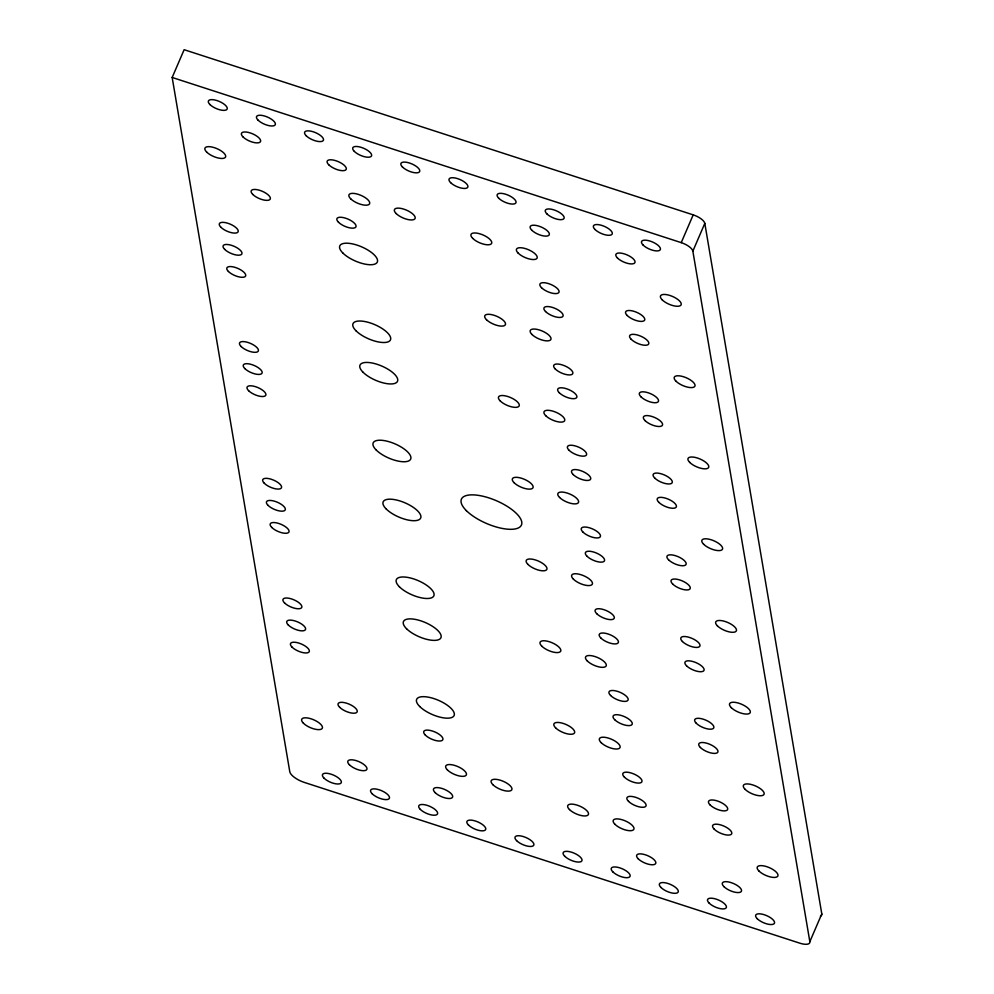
<?xml version="1.0" encoding="UTF-8"?>
<svg xmlns="http://www.w3.org/2000/svg" width="994" height="994" viewBox="0 0 994 994"><rect width="100%" height="100%" fill="white"/><g stroke="black" fill="none" stroke-linecap="round" stroke-linejoin="round"><path stroke-width="1.49" d="M172.173 77.47L184.138 49.7L693.203 214.866A11.605 4.398 23.3 0 1 704.808 223.377L821.789 913.908L809.837 941.678A11.605 4.398 23.3 0 1 799.921 943.207L304.475 782.464A14.674 5.566 23.3 0 1 289.776 771.692L172.173 77.47L681.238 242.635A11.605 4.398 23.3 0 1 692.855 251.147L809.837 941.678M681.238 242.635L693.203 214.866M692.855 251.147L704.808 223.377M821.789 913.908A11.605 4.398 23.3 0 1 820.448 916.108M356.076 330.853A20.427 7.753 23.3 0 0 388.89 341.501A20.427 7.753 23.3 0 0 370.24 322.926A20.427 7.753 23.3 0 0 356.076 330.853M492.912 784.713A11.232 4.262 23.3 0 0 510.966 790.565A11.232 4.262 23.3 0 0 500.703 780.34A11.232 4.262 23.3 0 0 492.912 784.713M447.437 769.952A11.232 4.262 23.3 0 0 465.478 775.805A11.232 4.262 23.3 0 0 455.227 765.591A11.232 4.262 23.3 0 0 447.437 769.952M386.256 509.04A20.427 7.753 23.3 0 0 419.083 519.688A20.427 7.753 23.3 0 0 400.42 501.1A20.427 7.753 23.3 0 0 386.256 509.04M288.31 625.027A10.213 3.877 23.3 0 0 304.711 630.358A10.213 3.877 23.3 0 0 295.392 621.064A10.213 3.877 23.3 0 0 288.31 625.027M338.482 222.246A10.375 3.939 23.3 0 0 355.156 227.663A10.375 3.939 23.3 0 0 345.676 218.22A10.375 3.939 23.3 0 0 338.482 222.246M284.557 602.936A10.213 3.877 23.3 0 0 300.971 608.253A10.213 3.877 23.3 0 0 291.64 598.96A10.213 3.877 23.3 0 0 284.557 602.936M531.765 230.198A10.375 3.939 23.3 0 0 548.439 235.615A10.375 3.939 23.3 0 0 538.959 226.172A10.375 3.939 23.3 0 0 531.765 230.198M303.418 723.222A11.232 4.262 23.3 0 0 321.46 729.087A11.232 4.262 23.3 0 0 311.209 718.861A11.232 4.262 23.3 0 0 303.418 723.222M500.243 400.955A11.232 4.262 23.3 0 0 518.296 406.807A11.232 4.262 23.3 0 0 508.033 396.581A11.232 4.262 23.3 0 0 500.243 400.955M342.893 253.06A20.427 7.753 23.3 0 0 375.72 263.708A20.427 7.753 23.3 0 0 357.057 245.12A20.427 7.753 23.3 0 0 342.893 253.06M689.749 462.434A11.232 4.262 23.3 0 0 707.79 468.286A11.232 4.262 23.3 0 0 697.539 458.06A11.232 4.262 23.3 0 0 689.749 462.434M628.531 801.375A10.375 3.939 23.3 0 0 645.205 806.78A10.375 3.939 23.3 0 0 635.725 797.337A10.375 3.939 23.3 0 0 628.531 801.375M545.731 415.703A11.232 4.262 23.3 0 0 563.772 421.568A11.232 4.262 23.3 0 0 553.521 411.342A11.232 4.262 23.3 0 0 545.731 415.703M638.26 858.853A10.375 3.939 23.3 0 0 654.934 864.258A10.375 3.939 23.3 0 0 645.466 854.828A10.375 3.939 23.3 0 0 638.26 858.853M486.488 319.708A11.232 4.262 23.3 0 0 504.53 325.56A11.232 4.262 23.3 0 0 494.279 315.346A11.232 4.262 23.3 0 0 486.488 319.708M714.214 829.17A10.375 3.939 23.3 0 0 730.888 834.587A10.375 3.939 23.3 0 0 721.42 825.144A10.375 3.939 23.3 0 0 714.214 829.17M682.431 641.515A10.375 3.939 23.3 0 0 699.105 646.92A10.375 3.939 23.3 0 0 689.625 637.477A10.375 3.939 23.3 0 0 682.431 641.515M700.385 747.488A10.375 3.939 23.3 0 0 717.059 752.905A10.375 3.939 23.3 0 0 707.579 743.462A10.375 3.939 23.3 0 0 700.385 747.488M624.431 777.171A10.375 3.939 23.3 0 0 641.105 782.576A10.375 3.939 23.3 0 0 631.625 773.133A10.375 3.939 23.3 0 0 624.431 777.171M675.982 381.187A11.232 4.262 23.3 0 0 694.036 387.051A11.232 4.262 23.3 0 0 683.773 376.825A11.232 4.262 23.3 0 0 675.982 381.187M531.964 334.469A11.232 4.262 23.3 0 0 550.017 340.321A11.232 4.262 23.3 0 0 539.754 330.095A11.232 4.262 23.3 0 0 531.964 334.469M396.146 213.536A11.232 4.262 23.3 0 0 414.2 219.401A11.232 4.262 23.3 0 0 403.937 209.175A11.232 4.262 23.3 0 0 396.146 213.536M723.955 886.66A10.375 3.939 23.3 0 0 740.629 892.065A10.375 3.939 23.3 0 0 731.149 882.622A10.375 3.939 23.3 0 0 723.955 886.66M339.675 707.306A10.375 3.939 23.3 0 0 356.349 712.71A10.375 3.939 23.3 0 0 346.869 703.28A10.375 3.939 23.3 0 0 339.675 707.306M472.709 238.374A11.232 4.262 23.3 0 0 490.763 244.238A11.232 4.262 23.3 0 0 480.5 234.012A11.232 4.262 23.3 0 0 472.709 238.374M349.416 764.784A10.375 3.939 23.3 0 0 366.078 770.188A10.375 3.939 23.3 0 0 356.61 760.758A10.375 3.939 23.3 0 0 349.416 764.784M662.203 299.853A11.232 4.262 23.3 0 0 680.256 305.717A11.232 4.262 23.3 0 0 669.993 295.491A11.232 4.262 23.3 0 0 662.203 299.853M425.357 735.113A10.375 3.939 23.3 0 0 442.032 740.518A10.375 3.939 23.3 0 0 432.564 731.075A10.375 3.939 23.3 0 0 425.357 735.113M518.185 253.135A11.232 4.262 23.3 0 0 536.238 258.987A11.232 4.262 23.3 0 0 525.975 248.773A11.232 4.262 23.3 0 0 518.185 253.135M696.285 723.284A10.375 3.939 23.3 0 0 712.959 728.701A10.375 3.939 23.3 0 0 703.479 719.258A10.375 3.939 23.3 0 0 696.285 723.284M686.543 665.806A10.375 3.939 23.3 0 0 703.218 671.211A10.375 3.939 23.3 0 0 693.737 661.78A10.375 3.939 23.3 0 0 686.543 665.806M600.848 638.011A10.375 3.939 23.3 0 0 617.522 643.416A10.375 3.939 23.3 0 0 608.042 633.973A10.375 3.939 23.3 0 0 600.848 638.011M435.099 792.591A10.375 3.939 23.3 0 0 451.773 797.996A10.375 3.939 23.3 0 0 442.293 788.553A10.375 3.939 23.3 0 0 435.099 792.591M614.69 719.693A10.375 3.939 23.3 0 0 631.364 725.098A10.375 3.939 23.3 0 0 621.884 715.655A10.375 3.939 23.3 0 0 614.69 719.693M206.653 152.057A11.232 4.262 23.3 0 0 224.706 157.909A11.232 4.262 23.3 0 0 214.443 147.696A11.232 4.262 23.3 0 0 206.653 152.057M350.671 198.788A11.232 4.262 23.3 0 0 368.724 204.64A11.232 4.262 23.3 0 0 358.461 194.414A11.232 4.262 23.3 0 0 350.671 198.788M324.056 778.178A10.213 3.877 23.3 0 0 340.47 783.496A10.213 3.877 23.3 0 0 331.139 774.202A10.213 3.877 23.3 0 0 324.056 778.178M710.114 804.966A10.375 3.939 23.3 0 0 726.788 810.383A10.375 3.939 23.3 0 0 717.32 800.94A10.375 3.939 23.3 0 0 710.114 804.966M372.191 793.796A10.213 3.877 23.3 0 0 388.604 799.114A10.213 3.877 23.3 0 0 379.273 789.82A10.213 3.877 23.3 0 0 372.191 793.796M420.325 809.402A10.213 3.877 23.3 0 0 436.739 814.732A10.213 3.877 23.3 0 0 427.408 805.438A10.213 3.877 23.3 0 0 420.325 809.402M610.589 695.489A10.375 3.939 23.3 0 0 627.264 700.894A10.375 3.939 23.3 0 0 617.783 691.451A10.375 3.939 23.3 0 0 610.589 695.489M672.689 584.037A10.375 3.939 23.3 0 0 689.364 589.442A10.375 3.939 23.3 0 0 679.884 579.999A10.375 3.939 23.3 0 0 672.689 584.037M596.735 613.708A10.375 3.939 23.3 0 0 613.41 619.125A10.375 3.939 23.3 0 0 603.93 609.682A10.375 3.939 23.3 0 0 596.735 613.708M468.46 825.02A10.213 3.877 23.3 0 0 484.873 830.35A10.213 3.877 23.3 0 0 475.542 821.056A10.213 3.877 23.3 0 0 468.46 825.02M586.994 556.23A10.375 3.939 23.3 0 0 603.669 561.647A10.375 3.939 23.3 0 0 594.201 552.204A10.375 3.939 23.3 0 0 586.994 556.23M516.594 840.638A10.213 3.877 23.3 0 0 533.008 845.969A10.213 3.877 23.3 0 0 523.676 836.675A10.213 3.877 23.3 0 0 516.594 840.638M564.729 856.256A10.213 3.877 23.3 0 0 581.13 861.574A10.213 3.877 23.3 0 0 571.811 852.28A10.213 3.877 23.3 0 0 564.729 856.256M612.851 871.875A10.213 3.877 23.3 0 0 629.264 877.193A10.213 3.877 23.3 0 0 619.933 867.899A10.213 3.877 23.3 0 0 612.851 871.875M660.985 887.493A10.213 3.877 23.3 0 0 677.399 892.811A10.213 3.877 23.3 0 0 668.067 883.517A10.213 3.877 23.3 0 0 660.985 887.493M709.12 903.099A10.213 3.877 23.3 0 0 725.533 908.429A10.213 3.877 23.3 0 0 716.202 899.135A10.213 3.877 23.3 0 0 709.12 903.099M573.165 474.548A10.375 3.939 23.3 0 0 589.84 479.953A10.375 3.939 23.3 0 0 580.359 470.522A10.375 3.939 23.3 0 0 573.165 474.548M757.254 918.717A10.213 3.877 23.3 0 0 773.667 924.047A10.213 3.877 23.3 0 0 764.336 914.753A10.213 3.877 23.3 0 0 757.254 918.717M209.945 104.544A10.213 3.877 23.3 0 0 226.359 109.874A10.213 3.877 23.3 0 0 217.027 100.58A10.213 3.877 23.3 0 0 209.945 104.544M328.741 164.768A10.375 3.939 23.3 0 0 345.415 170.173A10.375 3.939 23.3 0 0 335.935 160.742A10.375 3.939 23.3 0 0 328.741 164.768M252.787 194.451A10.375 3.939 23.3 0 0 269.461 199.856A10.375 3.939 23.3 0 0 259.981 190.413A10.375 3.939 23.3 0 0 252.787 194.451M582.894 532.026A10.375 3.939 23.3 0 0 599.568 537.443A10.375 3.939 23.3 0 0 590.101 528A10.375 3.939 23.3 0 0 582.894 532.026M258.08 120.162A10.213 3.877 23.3 0 0 274.481 125.492A10.213 3.877 23.3 0 0 265.162 116.199A10.213 3.877 23.3 0 0 258.08 120.162M658.848 502.355A10.375 3.939 23.3 0 0 675.522 507.76A10.375 3.939 23.3 0 0 666.042 498.317A10.375 3.939 23.3 0 0 658.848 502.355M306.214 135.78A10.213 3.877 23.3 0 0 322.615 141.098A10.213 3.877 23.3 0 0 313.296 131.804A10.213 3.877 23.3 0 0 306.214 135.78M354.336 151.399A10.213 3.877 23.3 0 0 370.75 156.717A10.213 3.877 23.3 0 0 361.418 147.423A10.213 3.877 23.3 0 0 354.336 151.399M617.46 258.005A10.375 3.939 23.3 0 0 634.135 263.41A10.375 3.939 23.3 0 0 624.654 253.979A10.375 3.939 23.3 0 0 617.46 258.005M654.735 478.052A10.375 3.939 23.3 0 0 671.41 483.469A10.375 3.939 23.3 0 0 661.929 474.026A10.375 3.939 23.3 0 0 654.735 478.052M559.311 392.779A10.375 3.939 23.3 0 0 575.986 398.184A10.375 3.939 23.3 0 0 566.505 388.741A10.375 3.939 23.3 0 0 559.311 392.779M402.471 167.004A10.213 3.877 23.3 0 0 418.884 172.335A10.213 3.877 23.3 0 0 409.553 163.041A10.213 3.877 23.3 0 0 402.471 167.004M644.994 420.574A10.375 3.939 23.3 0 0 661.669 425.991A10.375 3.939 23.3 0 0 652.188 416.548A10.375 3.939 23.3 0 0 644.994 420.574M450.605 182.623A10.213 3.877 23.3 0 0 467.018 187.953A10.213 3.877 23.3 0 0 457.687 178.659A10.213 3.877 23.3 0 0 450.605 182.623M498.739 198.241A10.213 3.877 23.3 0 0 515.153 203.571A10.213 3.877 23.3 0 0 505.822 194.277A10.213 3.877 23.3 0 0 498.739 198.241M546.874 213.859A10.213 3.877 23.3 0 0 563.275 219.177A10.213 3.877 23.3 0 0 553.956 209.896A10.213 3.877 23.3 0 0 546.874 213.859M541.506 287.688A10.375 3.939 23.3 0 0 558.181 293.093A10.375 3.939 23.3 0 0 548.7 283.65A10.375 3.939 23.3 0 0 541.506 287.688M594.996 229.477A10.213 3.877 23.3 0 0 611.409 234.795A10.213 3.877 23.3 0 0 602.078 225.501A10.213 3.877 23.3 0 0 594.996 229.477M643.13 245.096A10.213 3.877 23.3 0 0 659.544 250.413A10.213 3.877 23.3 0 0 650.213 241.12A10.213 3.877 23.3 0 0 643.13 245.096M292.05 647.131A10.213 3.877 23.3 0 0 308.463 652.462A10.213 3.877 23.3 0 0 299.132 643.168A10.213 3.877 23.3 0 0 292.05 647.131M569.04 450.257A10.375 3.939 23.3 0 0 585.714 455.662A10.375 3.939 23.3 0 0 576.247 446.219A10.375 3.939 23.3 0 0 569.04 450.257M545.544 311.532A10.375 3.939 23.3 0 0 562.219 316.949A10.375 3.939 23.3 0 0 552.739 307.506A10.375 3.939 23.3 0 0 545.544 311.532M555.286 369.01A10.375 3.939 23.3 0 0 571.96 374.427A10.375 3.939 23.3 0 0 562.48 364.984A10.375 3.939 23.3 0 0 555.286 369.01M631.24 339.339A10.375 3.939 23.3 0 0 647.914 344.744A10.375 3.939 23.3 0 0 638.434 335.301A10.375 3.939 23.3 0 0 631.24 339.339M243.058 136.973A10.375 3.939 23.3 0 0 259.72 142.378A10.375 3.939 23.3 0 0 250.252 132.935A10.375 3.939 23.3 0 0 243.058 136.973M419.716 706.51A20.427 7.753 23.3 0 0 452.531 717.159A20.427 7.753 23.3 0 0 433.881 698.583A20.427 7.753 23.3 0 0 419.716 706.51M406.534 628.717A20.427 7.753 23.3 0 0 439.36 639.366A20.427 7.753 23.3 0 0 420.698 620.79A20.427 7.753 23.3 0 0 406.534 628.717M627.189 315.483A10.375 3.939 23.3 0 0 643.864 320.9A10.375 3.939 23.3 0 0 634.396 311.457A10.375 3.939 23.3 0 0 627.189 315.483M271.772 527.454A10.213 3.877 23.3 0 0 288.185 532.784A10.213 3.877 23.3 0 0 278.854 523.49A10.213 3.877 23.3 0 0 271.772 527.454M268.032 505.35A10.213 3.877 23.3 0 0 284.446 510.68A10.213 3.877 23.3 0 0 275.114 501.386A10.213 3.877 23.3 0 0 268.032 505.35M264.292 483.258A10.213 3.877 23.3 0 0 280.693 488.576A10.213 3.877 23.3 0 0 271.374 479.282A10.213 3.877 23.3 0 0 264.292 483.258M399.439 586.833A20.427 7.753 23.3 0 0 432.253 597.481A20.427 7.753 23.3 0 0 413.603 578.893A20.427 7.753 23.3 0 0 399.439 586.833M248.612 390.704A10.213 3.877 23.3 0 0 265.013 396.034A10.213 3.877 23.3 0 0 255.694 386.741A10.213 3.877 23.3 0 0 248.612 390.704M668.589 559.833A10.375 3.939 23.3 0 0 685.264 565.238A10.375 3.939 23.3 0 0 675.783 555.795A10.375 3.939 23.3 0 0 668.589 559.833M640.968 396.817A10.375 3.939 23.3 0 0 657.643 402.222A10.375 3.939 23.3 0 0 648.163 392.779A10.375 3.939 23.3 0 0 640.968 396.817M244.859 368.6A10.213 3.877 23.3 0 0 261.273 373.93A10.213 3.877 23.3 0 0 251.942 364.636A10.213 3.877 23.3 0 0 244.859 368.6M241.12 346.508A10.213 3.877 23.3 0 0 257.533 351.826A10.213 3.877 23.3 0 0 248.202 342.532A10.213 3.877 23.3 0 0 241.12 346.508M376.266 450.083A20.427 7.753 23.3 0 0 409.093 460.731A20.427 7.753 23.3 0 0 390.431 442.144A20.427 7.753 23.3 0 0 376.266 450.083M363.096 372.29A20.427 7.753 23.3 0 0 395.91 382.938A20.427 7.753 23.3 0 0 377.26 364.351A20.427 7.753 23.3 0 0 363.096 372.29M228.409 271.474A10.213 3.877 23.3 0 0 244.822 276.804A10.213 3.877 23.3 0 0 235.491 267.51A10.213 3.877 23.3 0 0 228.409 271.474M224.669 249.37A10.213 3.877 23.3 0 0 241.082 254.7A10.213 3.877 23.3 0 0 231.751 245.406A10.213 3.877 23.3 0 0 224.669 249.37M220.917 227.278A10.213 3.877 23.3 0 0 237.33 232.596A10.213 3.877 23.3 0 0 227.999 223.302A10.213 3.877 23.3 0 0 220.917 227.278M466.372 510.643A32.678 12.4 23.3 0 0 518.88 527.677A32.678 12.4 23.3 0 0 489.036 497.944A32.678 12.4 23.3 0 0 466.372 510.643M569.463 809.551A11.232 4.262 23.3 0 0 587.516 815.403A11.232 4.262 23.3 0 0 577.253 805.177A11.232 4.262 23.3 0 0 569.463 809.551M758.969 871.03A11.232 4.262 23.3 0 0 777.01 876.882A11.232 4.262 23.3 0 0 766.759 866.669A11.232 4.262 23.3 0 0 758.969 871.03M614.951 824.299A11.232 4.262 23.3 0 0 632.992 830.164A11.232 4.262 23.3 0 0 622.741 819.938A11.232 4.262 23.3 0 0 614.951 824.299M555.634 727.869A11.232 4.262 23.3 0 0 573.675 733.721A11.232 4.262 23.3 0 0 563.424 723.495A11.232 4.262 23.3 0 0 555.634 727.869M745.127 789.348A11.232 4.262 23.3 0 0 763.181 795.2A11.232 4.262 23.3 0 0 752.918 784.974A11.232 4.262 23.3 0 0 745.127 789.348M601.109 742.617A11.232 4.262 23.3 0 0 619.163 748.47A11.232 4.262 23.3 0 0 608.9 738.256A11.232 4.262 23.3 0 0 601.109 742.617M541.792 646.175A11.232 4.262 23.3 0 0 559.846 652.039A11.232 4.262 23.3 0 0 549.583 641.813A11.232 4.262 23.3 0 0 541.792 646.175M731.286 707.653A11.232 4.262 23.3 0 0 749.339 713.518A11.232 4.262 23.3 0 0 739.076 703.292A11.232 4.262 23.3 0 0 731.286 707.653M587.268 660.935A11.232 4.262 23.3 0 0 605.321 666.788A11.232 4.262 23.3 0 0 595.058 656.574A11.232 4.262 23.3 0 0 587.268 660.935M527.938 564.406A11.232 4.262 23.3 0 0 545.992 570.258A11.232 4.262 23.3 0 0 535.729 560.044A11.232 4.262 23.3 0 0 527.938 564.406M717.432 625.885A11.232 4.262 23.3 0 0 735.485 631.749A11.232 4.262 23.3 0 0 725.222 621.523A11.232 4.262 23.3 0 0 717.432 625.885M573.414 579.167A11.232 4.262 23.3 0 0 591.467 585.019A11.232 4.262 23.3 0 0 581.204 574.793A11.232 4.262 23.3 0 0 573.414 579.167M514.097 482.724A11.232 4.262 23.3 0 0 532.15 488.576A11.232 4.262 23.3 0 0 521.887 478.362A11.232 4.262 23.3 0 0 514.097 482.724M703.59 544.203A11.232 4.262 23.3 0 0 721.644 550.055A11.232 4.262 23.3 0 0 711.381 539.841A11.232 4.262 23.3 0 0 703.59 544.203M559.572 497.472A11.232 4.262 23.3 0 0 577.626 503.337A11.232 4.262 23.3 0 0 567.363 493.111A11.232 4.262 23.3 0 0 559.572 497.472"/></g></svg>
